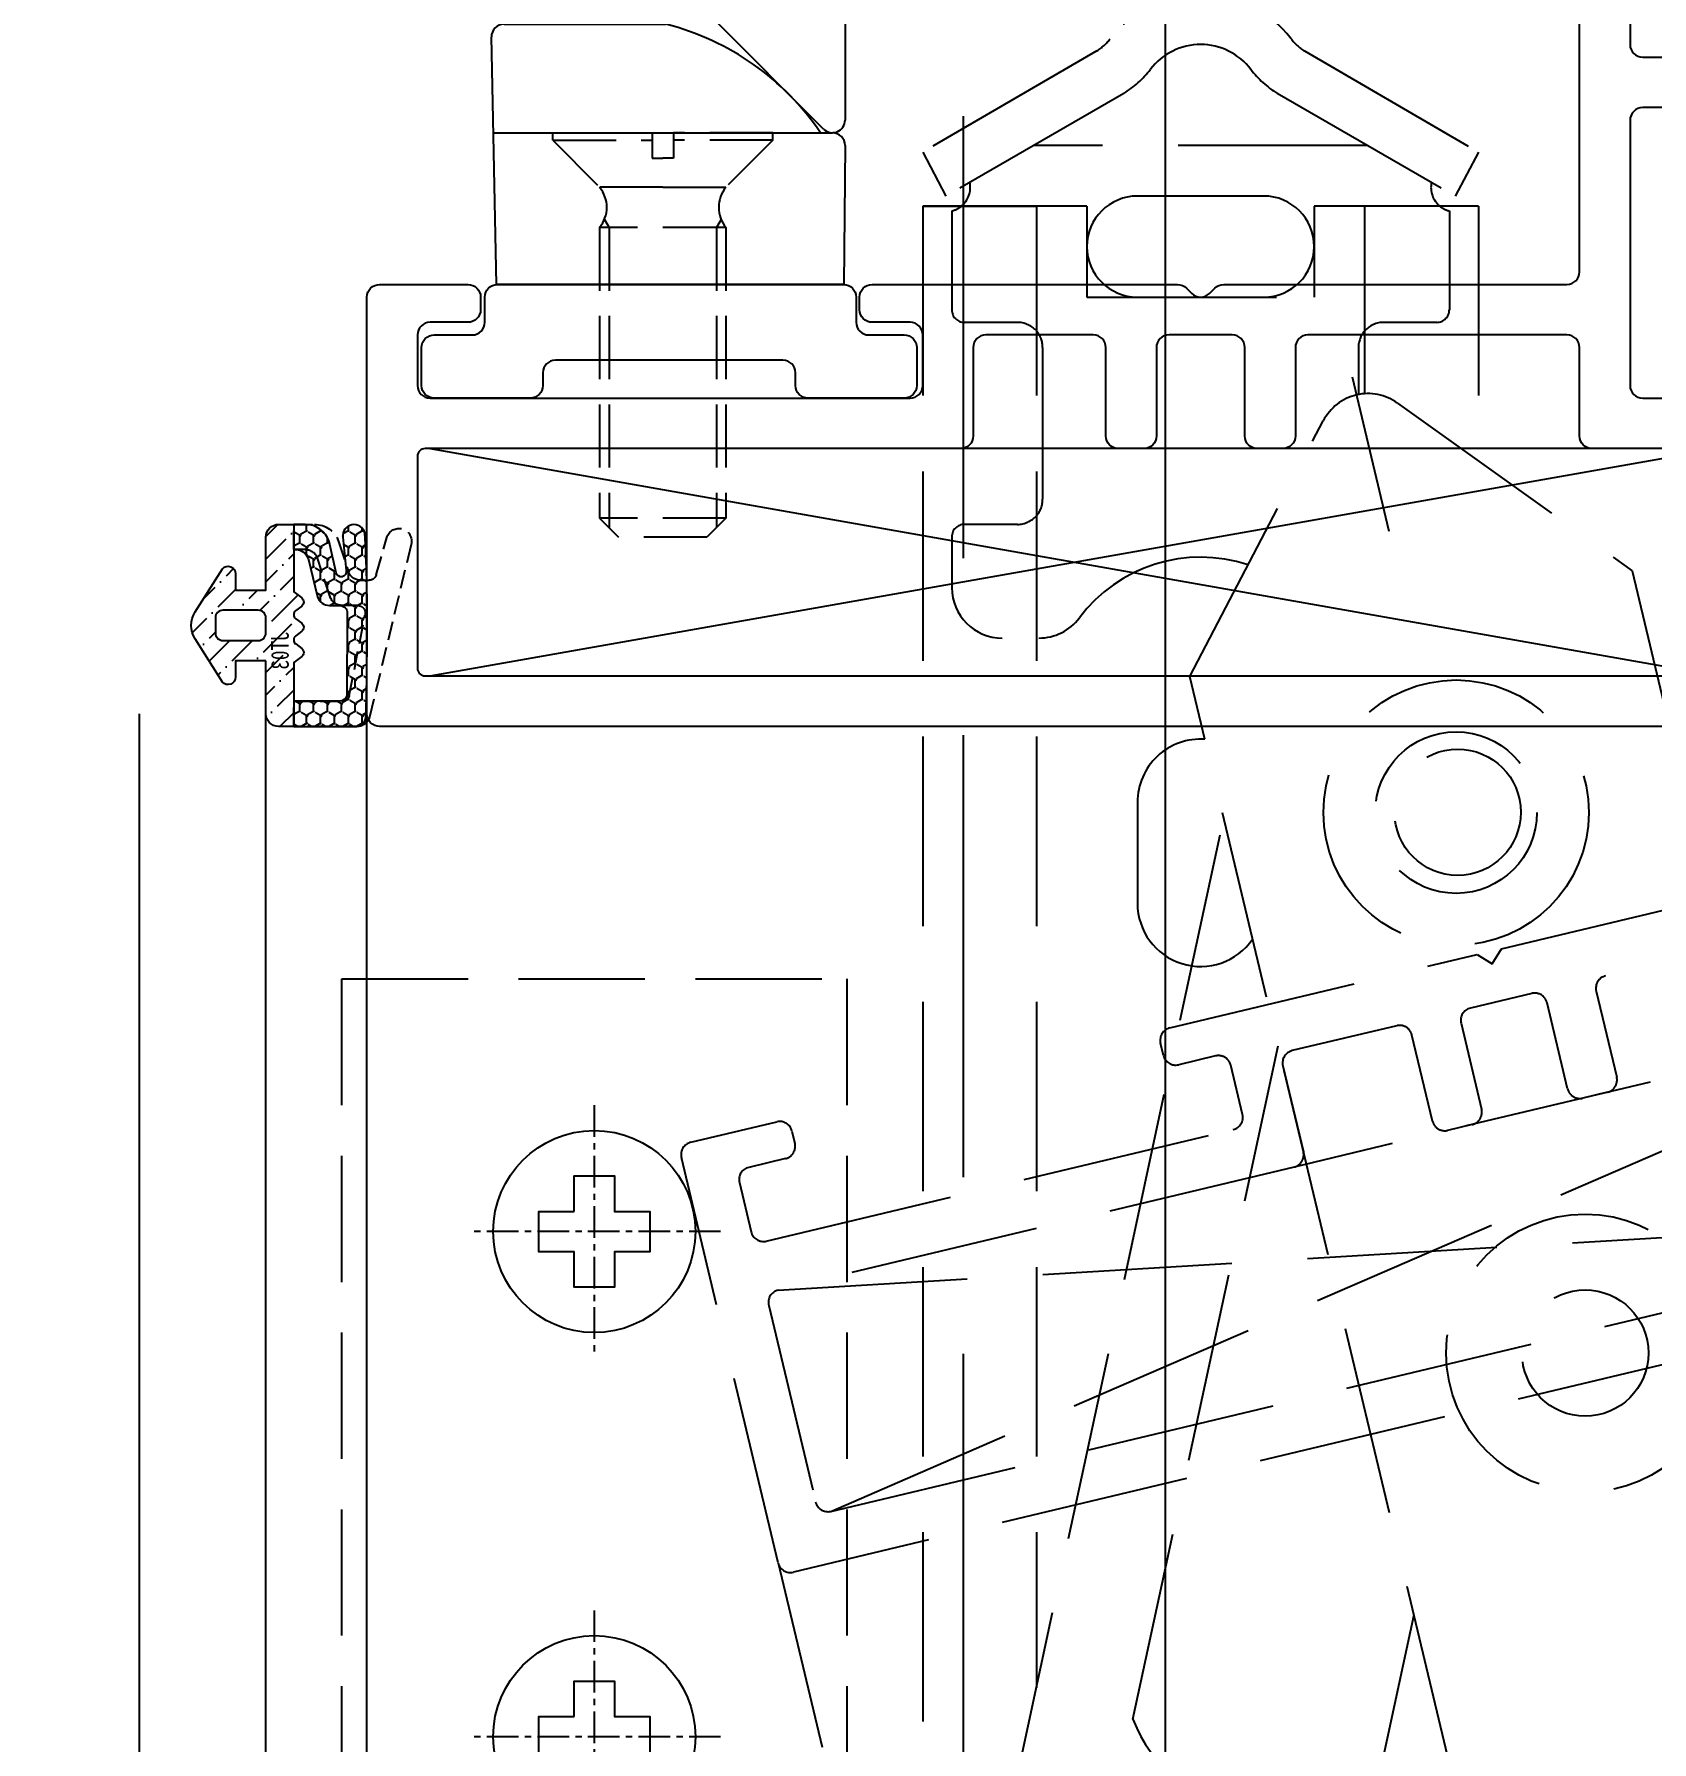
# Model space of a CAD drawing. Extents: x 220580 to 2027826, y -309201 to 71987.
# Drawn here: x 323604.5 to 323668.5, y -155860.6 to -155792.9 of the extents above; entities that cross this region are included whole.
import ezdxf
from ezdxf.enums import TextEntityAlignment as Align

# ---------------------------------------------------------------- set-up
doc = ezdxf.new("R2010")
doc.units = 0
doc.linetypes.add('CENTER', pattern=[2, 1.25, -0.25, 0.25, -0.25])
doc.linetypes.add('ZN-DASH', pattern=[0.35, 0.25, -0.1])
for name, color, linetype in [('!ZN1-填充-8', 8, 'Continuous'), ('!ZN1-文字-7', 7, 'Continuous'), ('!ZN3-不锈钢板幕墙-7', 7, 'Continuous'), ('!ZN4-辅助材料-1', 1, 'Continuous'), ('!ZN5-钢材投影-40', 40, 'Continuous'), ('!ZN5-铝材投影-112', 112, 'Continuous'), ('!ZN5-铝材断面-6', 6, 'Continuous'), ('!ZN6-虚线-8', 8, 'ZN-DASH'), ('20剖面图$0$A-SFCE', 30, 'Continuous'), ('C18', 4, 'CENTER'), ('DIM', 173, 'Continuous'), ('L18', 6, 'Continuous')]:
    doc.layers.add(name, color=color, linetype=linetype)
doc.styles.add('DHTEXT-1', font='ROMANS.shx', dxfattribs={"width": 0.7, "bigfont": 'CHINESE.shx'})
doc.styles.add('黑体', font='simhei.ttf', dxfattribs={"height": 12})
doc.dimstyles.new('ZN200', dxfattribs={"dimscale": 200, "dimtxt": 2.5, "dimasz": 1.5, "dimexe": 1, "dimexo": 2, "dimgap": 0.9, "dimtad": 1, "dimdec": 0, "dimdsep": 46, "dimtxsty": 'DHTEXT-1', "dimblk": 'ARCHTICK', "dimcen": 2.5, "dimclrd": 173, "dimclre": 173, "dimclrt": 7, "dimazin": 2, "dimtfac": 1, "dimtdec": 0, "dimtix": 1, "dimtmove": 2, "dimatfit": 3, "dimfxl": 0, "dimtolj": 1, "dimtzin": 0, "dimarcsym": 0})

# ---------------------------------------------------------------- blocks, each defined once
blk = doc.blocks.new('JT03')
at = {"layer": '!ZN1-填充-8', "ltscale": 15}
h = blk.add_hatch(dxfattribs=at)
h.set_pattern_fill('ANSI36', color=256, scale=0.4, style=0)
h.set_pattern_definition([(45, (34118.90511561088, 42239.53565028665), (0.3367596045400935, 1.234785216647009), [1.5875, -0.3175, 0, -0.3175])])
edge = h.paths.add_edge_path(flags=16)
edge.add_line((0.2999951756937662, -2.999954370156047), (-0.300004824239295, -2.999954370156047))
edge.add_arc((-0.3000048242422053, -2.699954370156047), 0.2999999999999998, 179.9999999994442, 270.0000000005558, ccw=False)
edge.add_line((-0.6000048242422054, -2.699954370153137), (-0.6000048242422054, -1.299954370129853))
edge.add_arc((-0.300004824239295, -1.299954370129853), 0.3000000000029104, 90, 180, ccw=False)
edge.add_line((-0.300004824239295, -0.9999543701269431), (0.2999951756937662, -0.9999543701269431))
edge.add_arc((0.2999951756937662, -1.299954370129853), 0.3000000000029104, 0, 90, ccw=False)
edge.add_line((0.5999951756966766, -1.299954370129853), (0.5999951756966766, -2.699954370153137))
edge.add_arc((0.2999951756937662, -2.699954370153137), 0.3000000000029104, -90, 0, ccw=False)
edge = h.paths.add_edge_path()
edge.add_line((1.399995175699587, -2.999264446921643), (1.399995175699587, -1.799954370151681))
edge.add_line((1.399995175699587, -1.799954370151681), (2.04434166498686, -1.799954370129853))
edge.add_arc((2.044341664987047, -1.499954370126448), 0.3000000000034055, 269.9999999999642, 408.5979371994025)
edge.add_line((2.242743326256459, -1.274928192076914), (0.5323052098465269, -0.1996644949467736))
edge.add_arc((8.712875198464916e-05, -1.046271791250547), 0.9999999999993707, 57.84455550804667, 122.1554454890828)
edge.add_line((-0.5321309670762275, -0.1996645042090677), (-2.242569000045478, -1.274928192076914))
edge.add_arc((-2.044167338776066, -1.499954370126448), 0.3000000000034055, 131.4020628005975, 270.0000000000358)
edge.add_line((-2.044167338775878, -1.799954370129853), (-1.400004824245116, -1.799954370151681))
edge.add_line((-1.400004824245116, -1.799954370151681), (-1.400004824245116, -2.999451563887305))
edge.add_line((-1.400004824245116, -2.999451563887305), (-3.500004824260941, -2.999451563861385))
edge.add_arc((-3.500004824271855, -3.499451563863204), 0.500000000001819, 89.99999999874936, 180)
edge.add_line((-4.000004824273674, -3.499451563863204), (-4.000004824275493, -4.099444401094388))
edge.add_line((-4.000004824275493, -4.099444401094388), (-1.325334727973313, -4.099436824434179))
edge.add_line((-1.325334727973313, -4.099436824434179), (-1.085334727982627, -4.419436824441163))
edge.add_arc((-0.9253347279818627, -4.29943682442422), 0.2000000000107775, 216.8698976495959, 323.1301023530095)
edge.add_line((-0.7653347279756417, -4.419436824433888), (-0.5853347279826266, -4.179436824428649))
edge.add_arc((-0.4253347279791342, -4.29943682443718), 0.2000000000079126, 36.86989764719891, 143.1301023528011, ccw=False)
edge.add_line((-0.2653347279756417, -4.179436824428649), (-0.08533472798262665, -4.419436824441163))
edge.add_arc((0.07466527201813733, -4.29943682442422), 0.2000000000107775, 216.8698976495959, 323.1301023530095)
edge.add_line((0.2346652720243583, -4.419436824433888), (0.4146652720319253, -4.179436824435925))
edge.add_arc((0.5746652720299608, -4.299436824428994), 0.1999999999942702, 36.86989764719891, 143.1301023554066, ccw=False)
edge.add_line((0.7346652720225393, -4.179436824428649), (0.9146652720319253, -4.419436824426612))
edge.add_arc((1.07466527203087, -4.299436824431496), 0.1999999999962256, 216.869897644906, 323.1301023524884)
edge.add_line((1.234665272024358, -4.419436824433888), (1.474665272029597, -4.099436824434179))
edge.add_line((1.474665272029597, -4.099436824434179), (4.000017958420358, -4.099436366741884))
edge.add_line((4.000017958420358, -4.099436366741884), (4.000038966527427, -3.500201293729333))
edge.add_arc((3.500038966833257, -3.50018376462674), 0.5000000000014394, 359.9979913128051, 449.9635298762817)
edge.add_line((3.500357228680514, -3.000183865915915), (1.399995175699587, -2.999264446921643))
at = {"layer": '!ZN1-填充-8', "ltscale": 20}
h = blk.add_hatch(dxfattribs=at)
h.set_pattern_fill('HONEY', color=256, scale=0.2, style=0)
h.set_pattern_definition([(0, (0, 0), (0.4762500000000001, 0.274963), [0.3175, -0.635]), (120, (0, 0), (-0.4762499431007806, 0.2749630985523391), [0.3174999999999999, -0.6349999999999999]), (59.99999999999999, (0, 0), (5.689921946938626e-08, 0.5499260985523389), [-0.635, 0.3175])])
edge = h.paths.add_edge_path()
edge.add_arc((-0.5963505353627268, 44.97626796424624), 51.98203045442362, 266.615067057962, 270.6573202624171, ccw=False)
edge.add_arc((-3.54432294529569, -6.485604109923442), 0.4462571278293612, 83.50559456254439, 254.2346151704494, ccw=False)
edge.add_line((-3.493848498522766, -6.042210656699922), (-2.174927118764799, -6.178575695668769))
edge.add_arc((-2.130285758898594, -5.977485442805289), 0.2059857781678201, 257.4835097219211, 437.4835097219211)
edge.add_line((-2.08564439903239, -5.776395189941809), (-3.31734290534132, -5.502962263761219))
edge.add_arc((-3.000004824272181, -4.554649792946507), 0.9999999999996739, 180.0000000000398, 251.4979805381106, ccw=False)
edge.add_line((-4.000004824271855, -4.554649792947203), (-4.000004824273674, -4.099444401093933))
edge.add_line((-4.000004824273674, -4.099444401093933), (-3.000004824275493, -4.0994405116694))
edge.add_line((-3.000004824275493, -4.0994405116694), (-3.000004824274129, -4.192701531246712))
edge.add_arc((-2.500004824274428, -4.192701531244685), 0.4999999999997002, 180.0000000002323, 251.7991104477941)
edge.add_line((-2.656179657961729, -4.667685132353654), (-1.132274853538092, -5.042175939679964))
edge.add_arc((-1.288449687225301, -5.517159540788867), 0.4999999999996079, -3.5925040720030665e-11, 71.79911044780181, ccw=False)
edge.add_line((-0.7884496872256932, -5.51715954078918), (-0.7884496872256932, -5.920797158658843))
edge.add_arc((-0.4879443157585776, -5.920885388721941), 0.3005053844195361, 179.9831776381508, 270.3594660694304)
edge.add_line((-0.4860589974741742, -6.221384859004502), (2.781375974409002, -6.201937363889556))
edge.add_arc((2.699924770739973, -5.913206171565373), 0.3000000000001297, 285.7537839569326, 359.9972102712353)
edge.add_line((2.999924770384496, -5.913220778551022), (3.000017959605884, -4.099387676790684))
edge.add_line((3.000017959605884, -4.099387676790684), (4.000017958420358, -4.099436366741884))
edge.add_line((4.000017958420358, -4.099436366741884), (3.999895286850915, -6.51878143435988))
edge.add_arc((3.605436260523599, -6.563283013601247), 0.3969613507711676, -85.63524248337609, 6.436706839375574, ccw=False)
edge.add_arc((0.5239799397639211, 101.7419749174712), 108.745596035836, 269.7234774292143, 271.639696238487, ccw=False)
at = {"layer": '!ZN4-辅助材料-1'}
blk.add_lwpolyline([(1.399995175699587, -2.999264446921643), (1.399995175699587, -1.799954370151681), (2.04434166498686, -1.799954370129853, 0.6911292322205898), (2.242743326256459, -1.274928192076914), (0.5323052098465269, -0.1996644949467736, 0.2882140078519263), (-0.5321309670762275, -0.1996645042090677), (-2.242569000045478, -1.274928192076914, 0.6911292322205898), (-2.044167338775878, -1.799954370129853), (-1.400004824245116, -1.799954370151681), (-1.400004824245116, -2.999451563887305), (-3.500004824260941, -2.999451563861385, 0.4142135623794883), (-4.000004824273674, -3.499451563863204), (-4.000004824275493, -4.099444401094388), (-1.325334727973313, -4.099436824434179), (-1.085334727982627, -4.419436824441163, 0.4999999999732836), (-0.7653347279756417, -4.419436824433888), (-0.5853347279826266, -4.179436824428649, -0.4999999999852208), (-0.2653347279756417, -4.179436824428649), (-0.08533472798262665, -4.419436824441163, 0.4999999999732836), (0.2346652720243583, -4.419436824433888), (0.4146652720319253, -4.179436824435925, -0.4999999999994316), (0.7346652720225393, -4.179436824428649), (0.9146652720319253, -4.419436824426612, 0.499999999996021), (1.234665272024358, -4.419436824433888), (1.474665272029597, -4.099436824434179), (4.000017958420358, -4.099436366741884), (4.000038966527427, -3.500201293729333, 0.4140374081675587), (3.500357228680514, -3.000183865915915)], format="xyb", close=True, dxfattribs=at)
at = {"layer": '!ZN4-辅助材料-1', "color": 1}
blk.add_lwpolyline([(0.2999951756937662, -2.999954370156047), (-0.300004824239295, -2.999954370156047, -0.4142135623787779), (-0.6000048242422054, -2.699954370153137), (-0.6000048242422054, -1.299954370129853, -0.414213562373095), (-0.300004824239295, -0.9999543701269431), (0.2999951756937662, -0.9999543701269431, -0.414213562373095), (0.5999951756966766, -1.299954370129853), (0.5999951756966766, -2.699954370153137, -0.414213562373095)], format="xyb", close=True, dxfattribs=at)
at = {"layer": '!ZN4-辅助材料-1'}
blk.add_lwpolyline([(-4.824270035896916e-06, -7.002341693549397, -0.01763948608011617), (-3.665570504726929, -6.915074077989289, -0.9222001808408384), (-3.493848498522766, -6.042210656699922), (-2.174927118764799, -6.178575695668769, 0.9999999999999999), (-2.08564439903239, -5.776395189941809), (-3.31734290534132, -5.502962263761219, -0.3224996872189054), (-4.000004824271855, -4.554649792947203), (-4.000004824273674, -4.099444401093933), (-3.000004824275493, -4.0994405116694), (-3.000004824274129, -4.192701531246712, 0.3239508864512514), (-2.656179657961729, -4.667685132353654), (-1.132274853538092, -5.042175939679964, -0.3239508864525815), (-0.7884496872256932, -5.51715954078918), (-0.7884496872256932, -5.920797158658843, 0.4161384412140452), (-0.4860589974741742, -6.221384859004502), (2.781375974409002, -6.201937363889556, 0.3357767992092071), (2.999924770384496, -5.913220778551022), (3.000017959605884, -4.099387676790684), (4.000017958420358, -4.099436366741884), (3.999895286850915, -6.51878143435988, -0.4248453687652656), (3.635647293558577, -6.959093078517526, -0.00836127669270023), (-0.0008492064064284932, -7.002354643000899)], format="xyb", dxfattribs=at)
at = {"layer": '!ZN6-虚线-8', "color": 8, "linetype": 'ZN-DASH', "ltscale": 3}
blk.add_lwpolyline([(-4.000004824273674, -4.099444401093933), (-4.000004824271855, -4.928079976642039, 0.3224996872189054), (-3.31734290534132, -5.87639244745651), (-2.132274853538092, -6.266043385860485, -0.3239508864522677), (-1.788449687225693, -6.7410269869697), (-1.788449687225693, -7.082006550920141, -0.3357903441525757), (-2.006998483556799, -7.370737743244263), (-3.477576157872591, -7.785588389264831, 0.9999999999999999), (-3.206072145642338, -8.748025697011599), (3.635647293558577, -7.100073925711513, 0.3357767992093377), (3.999895286850915, -6.618879616813956), (4.000017958420358, -4.099436366741884), (3.000017959605884, -4.099387676790684), (2.999924770384496, -6.013318961005098, -0.335776799209296), (2.781375974409002, -6.302035546343177), (-0.4069984835564355, -6.919376998942425, -0.497240947095468), (-0.7884496872256932, -6.630645806618304), (-0.7884496872256932, -6.01715954078918, 0.3239508864523259), (-1.132274853538092, -5.542175939679964), (-2.656179657961729, -5.041115316048945, -0.3239508864514145), (-3.000004824274129, -4.566131714941548), (-3.000004824275493, -4.0994405116694)], format="xyb", close=True, dxfattribs=at)
at = {"layer": 'Defpoints', "ltscale": 15, "style": '黑体', "width": 0.8}
blk.add_text('JT03', height=0.7000000000000001, dxfattribs=at).set_placement((0.9937921799121787, -3.903452419290261), align=Align.CENTER)
blk = doc.blocks.new('g1')
at = {"layer": '!ZN4-辅助材料-1', "linetype": 'ZN-DASH', "ltscale": 30}
for points in [[(9.000000000006366, -39.77683105414326), (9.00000000000091, -52.35889894354477, -0.6267890062732794), (-8.999999999996362, -52.35889894354113), (-8.99999999999909, -2.190592333419772)], [(5.000000000008185, -31.42433356066977), (5.000000000006366, -37.81662479036095, -0.5366750419288487), (-4.999999999991815, -37.81662479036095), (-4.999999999996362, -10.54308982693328)]]:
    blk.add_lwpolyline(points, format="xyb", dxfattribs=at)
for centre in [(0, 0), (-9.094947017729282e-13, -48.00000000000364)]:
    blk.add_circle(centre, 2.5, dxfattribs=at)
blk = doc.blocks.new('g4')
at = {"layer": '!ZN4-辅助材料-1', "linetype": 'ZN-DASH', "ltscale": 30}
blk.add_lwpolyline([(-54.66778628298562, 190.1994255855607), (-49.38326437486103, 200.3203973724412, -0.4557262555327023), (-46.44696974374529, 201.0215098077642), (-37.15995785961059, 194.3798494752737), (9.766250060383754, -2.149502211719664, -0.6267890062731079), (-7.741578362976725, -6.329926101450837)], format="xyb", close=True, dxfattribs=at)
for centre, radius in [((-44.12669661366817, 184.8048555800597), 5.249999999999999), ((-44.12669661366817, 184.8048555800597), 3.200000000000727), ((-39.01728963734786, 163.4063986181427), 5.499999999999999), ((-39.0172896373515, 163.4063986181463), 2.5)]:
    blk.add_circle(centre, radius, dxfattribs=at)
blk = doc.blocks.new('g 5')
at = {"layer": '!ZN4-辅助材料-1', "linetype": 'ZN-DASH', "ltscale": 30}
for p, q in [((-1.609945747379243, 7.743810965286684), (-8.497306697685417, 3.736348861784791)), ((6.612786627880268, 7.743341050001618), (13.49900454477392, 3.736759979070484)), ((-0.540435227449052, 6.06347929540425), (-7.581445287061797, 1.99699977246928)), ((5.526066536625876, 6.069961286488251), (12.58392263681526, 1.997030864575208)), ((-8.497306697685417, 3.736348861784791), (-7.581431999802589, 1.997007446418138)), ((9.112539080921124, 3.999998986295395), (-4.110039583491016, 3.999998986295395)), ((13.49900454477392, 3.736759979070484), (12.583678618048, 1.996602085353516)), ((-1.998769566427654, 1.596602085355698), (-8.498769566427654, 1.596602085355698)), ((-8.498769566427654, 1.596602085355698), (-8.498769566427654, -354.4033979146443)), ((-8.498769566427654, 1.596602085355698), (-3.998769566427654, 1.59660208535206)), ((-7.348769566426199, 1.409047823079163), (-7.348769566426199, -2.500145513764437)), ((-3.998769566427654, 1.596602085355698), (-3.998769566427654, -57.06025065932408)), ((-1.998769566427654, 1.59660208535206), (-3.998769566427654, 1.59660208535206)), ((-1.998769566427654, 1.59660208535206), (-1.998769566427654, -2)), ((5, 2), (0, 2)), ((13.50123043357235, 1.596602085355698), (7.001230433572346, 1.596602085355698)), ((8.974683968350291, 1.59660208535206), (7.001230433572346, 1.596602085355698)), ((7.001230433572346, 1.59660208535206), (7.001230433572346, -2)), ((13.50123043357235, 1.596602085355698), (9.001230433572346, 1.596602085355698)), ((9.001230433572346, -5.825394519335532), (9.001230433572346, 1.596602085355698)), ((12.35123043357089, 1.409047823079163), (12.34824136968018, -2.500145513764437)), ((13.50123043357235, 1.596602085355698), (13.50123043357235, -8.486956912180176)), ((-1.998769566427654, -2), (7.001230433572346, -2)), ((-4.751758630322001, -3.000145513764437), (-6.848769566426199, -3.000145513764437)), ((11.84824136968018, -3.000145513764437), (9.748241369677999, -3.000145513764437)), ((-3.751758630322001, -4.000145513764437), (-3.751758630322001, -10.00014551376444)), ((8.748241369677999, -4.000145513764437), (8.748241369677999, -5.858280915821524)), ((8.49601059051929, -5.157453888485179), (9.956033842190664, -11.27210571776595)), ((-4.751758630322001, -11.00014551376444), (-6.851758630320546, -11.00014551376444)), ((-7.348769566426199, -11.50014551376444), (-7.348769566426199, -13.50014730065595)), ((0.001230433572345646, -22.00339791464648), (0.001230433572345646, -26.00339791464648))]:
    blk.add_line(p, q, dxfattribs=at)
for centre, radius, start, end in [((2.501230433572346, 5.499998986295395), 4.5, 37.32162539998966, 142.6734514722733), ((-2.667521499959548, 9.441318999895884), 2, 301.9235930410838, 322.6734514722733), ((7.670321005101869, 9.440874861444172), 2, 217.3216253999897, 238.0778034854755), ((2.501230433572346, 5.499998986295395), 2.5, 37.32501454822278, 142.5379768224482), ((-2.594184212859545, 9.394677756008605), 3.913408754399042, 301.6546439531237, 322.6519497398873), ((7.66064875997472, 9.45352937484131), 4, 217.4620231772833, 238.0085328891623), ((-7.579261935938121, 2.343199674469361), 0.9621675601828258, 309.1084110537541, 11.92213136454687), ((12.58172280308281, 2.343199674469361), 0.9621675601828258, 168.1262212465809, 230.8915889462459), ((-7.579261935938121, 2.343199674469361), 0.9621675601828258, 283.8602972041109, 308.5845499750925), ((0, 0), 2, 90, 270), ((5, 0), 2, 270, 90), ((12.58172280308281, 2.343199674469361), 0.9621675601828258, 231.4305543056824, 256.1397027958891), ((-6.848769566426199, -2.500145513764437), 0.5, 180, 270), ((11.84824136968018, -2.500145513764437), 0.5, 270, 0), ((-4.751758630322001, -4.000145513764437), 1, 43.59139508105265, 90), ((-4.751758630322001, -4.000145513764437), 1, 0, 41.15003251430382), ((9.748241369677999, -4.000145513764437), 1, 138.5677291617979, 180), ((9.748241369677999, -4.000145513764437), 1, 90, 138.3321151038761), ((-4.751758630322001, -10.00014551376444), 1, 318.8499674856962, 0), ((-4.751758630322001, -10.00014551376444), 1, 270, 318.633044528768), ((-6.848769566426199, -11.50014551376444), 0.5, 90, 180), ((2.501230433572346, -18.30014730066614), 6, 71.7555800780871, 143.1301023540075), ((-5.348769566426199, -13.50014730065595), 2, 180, 270), ((-3.898769566421834, -13.50014730065595), 2, 270, 323.1301023540075), ((2.501230433572346, -22.00339791464648), 2.499999999999596, 86.1334599505933, 180), ((2.501230433572346, -26.00339791464648), 2.5, 180, 325.4114885679139)]:
    blk.add_arc(centre, radius, start, end, dxfattribs=at)
blk = doc.blocks.new('滑撑')
at = {"layer": '!ZN4-辅助材料-1', "linetype": 'ZN-DASH', "ltscale": 20}
for name, p in [('g 5', (-2.501230433572346, -9.999998986295395)), ('g4', (54.24117739382564, -217.2158247415982))]:
    blk.add_blockref(name, p, dxfattribs=at)
at = {"layer": '!ZN4-辅助材料-1', "linetype": 'ZN-DASH', "ltscale": 20, "rotation": 347.8396271349503}
blk.add_blockref('g1', (10.17610862883521, -32.39625399957185), dxfattribs=at)
blk = doc.blocks.new('LDMM4')
at = {"layer": 'C18'}
for p, q in [((0, 4.999999999999773), (0, -4.999999999999773)), ((4.999999999999829, 0), (-4.999999999999829, 0))]:
    blk.add_line(p, q, dxfattribs=at)
at = {"layer": 'L18'}
blk.add_lwpolyline([(-0.8000000000001251, 0.7999999999999545), (-0.8000000000001819, 2.199999999999591), (0.7999999999999545, 2.199999999999818), (0.7999999999998977, 0.7999999999999545), (2.199999999999875, 0.7999999999999545), (2.199999999999875, -0.7999999999997272), (0.799999999999784, -0.7999999999997272), (0.7999999999997272, -2.199999999999818), (-0.7999999999999545, -2.200000000000045), (-0.8000000000000114, -0.7999999999999545), (-2.199999999999875, -0.8000000000001819), (-2.199999999999875, 0.7999999999999545)], close=True, dxfattribs=at)
blk.add_circle((0, 0), 3.999999999999858, dxfattribs=at)
blk = doc.blocks.new('防脱落块')
at = {"layer": '!ZN4-辅助材料-1', "linetype": 'ZN-DASH', "ltscale": 20}
for points in [[(-10, 0), (10, 0), (10, -40), (-10, -40)], [(23.93902707237794, -79.85141978345246), (43.3921697774631, -75.20650431786646), (52.68200064905886, -114.1127897264059), (33.22885800355743, -118.7577051936287)]]:
    blk.add_lwpolyline(points, close=True, dxfattribs=at)
for points, knots in [([(-1.919809569645622, -40.00000000000023), (-1.932298146579342, -40.04235993148677), (-1.944786723513062, -40.08471986297332), (-1.957275300446781, -40.12707979445986), (-2.952227038649653, -43.50185081009033), (-4.433242667494596, -48.52529911015961), (-4.458062810899719, -56.67022843786799), (-3.823096424289361, -63.1136306008774), (-0.9115777236547729, -68.62234801524096), (2.349603052480234, -72.30527610658373), (6.419965189414143, -75.00680236802907), (11.05416919773779, -75.46142138720711), (15.06224269105405, -73.93623135127291), (17.96240673638022, -70.15590010041694), (18.18721973658103, -64.98560239311598), (22.64134466142423, -59.93397595602903), (28.60820734602567, -62.66631779852696), (30.14486063039112, -67.31372444479132), (30.92831621769619, -71.28636238523393), (31.60666630444757, -74.70061069640337), (32.03358054663204, -76.82832481980506), (32.2423459258498, -77.86879853078972)], [-0.1313797178370031, -0.1313797178370031, -0.1313797178370031, -0.1313797178370031, 0, 0, 0, 10.46688340226409, 15.58027119191188, 24.38605157752765, 29.51422133755248, 33.97967622702462, 39.07836740531597, 43.77685531893344, 47.35359002574753, 51.53636621592545, 57.14499986178024, 62.81922861126817, 68.15259388979956, 73.12892707495539, 77.04498084714263, 80.37262521837603, 83.55713385899699, 83.55713385899699, 83.55713385899699, 83.55713385899699]), ([(0.1652987521865725, -39.99999999999977), (0.0978771782183685, -40.22868680081513), (0.03045560425016447, -40.45737360163048), (-0.03696596971803956, -40.68606040244583), (-0.0376138852789154, -40.68825806304756), (-0.03826180083979125, -40.69045572364928), (-0.0389097013621722, -40.69265333366513), (-0.193493777986987, -41.21698616433389), (-0.3472217704656941, -41.7384393251989), (-0.7985036382142425, -43.29500324855655), (-1.086071984454065, -44.32234630426933), (-1.616916483282694, -46.43779854350805), (-1.85506930091924, -47.5244451403812), (-2.141105181705825, -49.24084853427109), (-2.227015193370789, -49.8756711310715), (-2.411593369682123, -51.77437802143709), (-2.440621184985503, -53.07639488890959), (-2.402878049904757, -55.17896980164676), (-2.374006699938036, -55.96094969447915), (-2.282985557504617, -57.49647466804572), (-2.218851996685771, -58.25472950889889), (-1.945598585568405, -60.48580415024196), (-1.655198493350326, -61.91321417005076), (-0.9424003639996954, -63.99916933550344), (-0.6297012852537591, -64.73023381294365), (0.1013306809572896, -66.15366037356387), (0.5186394446145641, -66.84350340427852), (1.467173119488507, -68.19856607247834), (2.000918868789086, -68.85636793475976), (2.956778994160231, -69.86893359594933), (3.353531002010641, -70.25006304707472), (4.182368119990315, -70.96929983752841), (4.610373555349724, -71.30319910614878), (5.775775595150662, -72.09729326924423), (6.529497252717192, -72.49421385563619), (8.072625648981557, -73.03205237631505), (8.89386355860097, -73.18297642805805), (10.3784891090063, -73.21694558741888), (11.04493307055418, -73.14200981701106), (12.29887718007012, -72.81089788591623), (12.88121171097828, -72.55594869704453), (13.57465726422924, -72.09404942257709), (13.75492527674578, -71.95507494226752), (14.10543491002409, -71.6456981579114), (14.27369677653678, -71.47673452059655), (14.74969511493691, -70.9354926884879), (15.02818437685437, -70.52843698130062), (15.42179783203483, -69.77865723104321), (15.55533823218775, -69.45155443887052), (15.79730335586737, -68.70559492525501), (15.90295566789882, -68.29335530358708), (16.11606141450011, -67.39331858461912), (16.22345758192205, -66.90583953365376), (16.47160950305715, -65.9439526782977), (16.60559747908519, -65.47775271350383), (16.93546797479303, -64.56335723650113), (17.12759994634871, -64.11445033958012), (17.57880371267129, -63.24456154681332), (17.83696948333454, -62.81990884928439), (18.56648700579535, -61.79876446860646), (19.07893404888728, -61.22325464892856), (20.27385642730133, -60.22116626766729), (20.95952663521166, -59.79252752242462), (22.0221114466467, -59.40599947037549), (22.31633973963562, -59.32279798682612), (23.08315132032203, -59.17357872123), (23.548851266969, -59.14370822288504), (24.45484313748329, -59.18050911510045), (24.89731053337073, -59.24654600161205), (26.27436964291337, -59.57777221142771), (27.15525139639885, -59.98342175315554), (28.39239878063836, -60.80347270712548), (28.80972948628914, -61.13793097637449), (29.49116156603304, -61.79793477114856), (29.76743552228254, -62.11075200147218), (30.256934808197, -62.75173715308438), (30.47295599088193, -63.08182451821494), (31.18690746253651, -64.32525073456986), (31.52975730151957, -65.25801999444764), (31.90653029984423, -66.51736971550793), (32.00325993797651, -66.87841536937697), (32.1826364962053, -67.58446051425562), (32.26635931681449, -67.93503599640667), (32.50428195696168, -68.97932434618565), (32.64528650011653, -69.66554351639877), (33.0512914224355, -71.69582220326367), (33.31332349898821, -73.02867871856859), (33.78328008270728, -75.38206392930385), (33.986047888955, -76.39275754196831), (34.18894757455837, -77.40399959107617)], [-0.7160738015890543, -0.7160738015890543, -0.7160738015890543, -0.7160738015890543, -0.006815907714274553, -0.006815907714274553, -0.006815907714274553, 0, 0, 0, 1.62622310585526, 1.62622310585526, 4.87866931756578, 4.87866931756578, 8.379966710160847, 8.379966710160847, 10.44898442673373, 10.44898442673373, 14.58701985987948, 14.58701985987948, 16.97211761060377, 16.97211761060377, 19.35721536132805, 19.35721536132805, 24.12741086277662, 24.12741086277662, 26.79728400708044, 26.79728400708044, 29.46715715138425, 29.46715715138425, 32.29431423067656, 32.29431423067656, 34.13258092888166, 34.13258092888166, 35.97084762708675, 35.97084762708675, 39.02203222466773, 39.02203222466773, 42.0732168222487, 42.0732168222487, 44.59237579504516, 44.59237579504516, 47.11153476784163, 47.11153476784163, 48.06068819804604, 48.06068819804604, 49.00984162825046, 49.00984162825046, 50.90814848865928, 50.90814848865928, 52.36891061515291, 52.36891061515291, 53.82967274164655, 53.82967274164655, 55.29043486814018, 55.29043486814018, 56.53912800437864, 56.53912800437864, 57.66155566839522, 57.66155566839522, 58.78398333241179, 58.78398333241179, 60.47595959179511, 60.47595959179511, 62.16793585117843, 62.16793585117843, 62.7798174867014, 62.7798174867014, 63.71072035057818, 63.71072035057818, 64.64162321445495, 64.64162321445495, 66.70366009372941, 66.70366009372941, 67.8657622902185, 67.8657622902185, 68.77697758277688, 68.77697758277688, 69.68819287533526, 69.68819287533526, 72.17155168230546, 72.17155168230546, 73.19875991307092, 73.19875991307092, 74.22596814383637, 74.22596814383637, 76.28038460536726, 76.28038460536726, 80.38921752842906, 80.38921752842906, 83.48433936249103, 83.48433936249103, 83.48433936249103, 83.48433936249103])]:
    blk.add_open_spline(points, degree=3, knots=knots, dxfattribs=at)
for p in [(0, -10), (0, -30)]:
    blk.add_blockref('LDMM4', p, dxfattribs=at)
at = {"layer": '!ZN4-辅助材料-1', "linetype": 'ZN-DASH', "ltscale": 20, "rotation": 13.42932730144373}
for p in [(35.98805618668484, -87.25553343381387), (40.63297165227505, -106.708676138902)]:
    blk.add_blockref('LDMM4', p, dxfattribs=at)
blk = doc.blocks.new('20201207132729修')
at = {"layer": '!ZN1-填充-8', "linetype": 'ZN-DASH', "ltscale": 30}
for p, q in [((-45.7084361405432, -38.93008683352309), (1.806854713737266, -18.33160603331271)), ((-3.056430187774822, -19.49283812661815), (-27.37285732499731, -25.29899922106051)), ((-47.79865390816121, -30.17617401216921), (3.897072481355281, -27.08551885467386)), ((-47.79170896297728, -40.96968835033113), (29.42426844891452, -364.3531870218067))]:
    blk.add_line(p, q, dxfattribs=at)
for points in [[(9.22485021877219, -27.86960072200236), (-47.18925726359885, -41.33989363108776, -0.414213562373095), (-47.79170896297728, -40.96968835031657), (-51.62377487028425, -24.92084817782961, -0.414213562373095), (-51.25356958953489, -24.31839647845118), (-47.8492701590003, -23.50553401326397, -0.414213562373095), (-47.24681845960731, -23.8757392940206), (-47.13069525029277, -24.36206778409905, -0.414213562373095), (-47.50090053107124, -24.96451948348476), (-48.95988600129203, -25.31288911142838, 0.414213562373095), (-49.33009128205595, -25.91534081081409), (-48.8655984447978, -27.86065477111333, 0.414213562373095), (-48.26314674540481, -28.23086005187724), (-29.78266412254015, -23.81817809800486, 0.4142135623730951), (-29.41245884179079, -23.21572639861188), (-29.87695167904894, -21.27041243831263, 0.414213562373095), (-30.47940337842738, -20.90020715754872), (-31.93838884866273, -21.24857678549233, -0.414213562373095), (-32.54084054804116, -20.87837150472842), (-32.6569637573557, -20.39204301464997, -0.414213562373095), (-32.28675847659179, -19.78959131525698), (-20.12655911360343, -16.88603660948502), (-19.52607648109552, -17.25671205461185), (-19.15389412899094, -16.65378827960012), (-5.538716003997251, -13.40282064866551)], [(-5.074196051748004, -15.34812813457756), (-15.04193753599247, -17.72817815091184, 0.414213562373095), (-15.41214281675639, -18.33062985029756), (-14.59928035156918, -21.73492928082487, -0.4142135623730951), (-14.96948563231854, -22.33738098021058), (-15.94214261247544, -22.56962739883966, -0.4142135623730951), (-16.54459431186842, -22.19942211807574), (-17.35745677705563, -18.79512268754843, 0.4142135623730951), (-17.95990847644862, -18.42491740678452), (-20.39151000291167, -19.00552368173157, 0.4142135623730951), (-20.76171528367558, -19.60797538111728), (-19.94885281848838, -23.01227481165188, -0.4142135623730951), (-20.31905809925229, -23.61472651104486), (-21.29171507939463, -23.84697292966666, -0.4142135623730951), (-21.89416677878762, -23.47676764890275), (-22.70702924397483, -20.07246821836816, 0.4142135623730951), (-23.30948094336782, -19.70226293760425), (-27.44530922867125, -20.6897963917545, 0.414213562373095), (-27.81551450943516, -21.29224809114021), (-27.00265204424795, -24.6965475216748, -0.4142135623730951), (-27.37285732499731, -25.29899922106051), (-47.79865390816121, -30.17617401217649, 0.414213562373095), (-48.16885918892513, -30.7786257115622), (-46.31088783992163, -38.55988155277373, 0.414213562373095), (-45.7084361405432, -38.93008683353764), (3.897072481355281, -27.08551885468114, 0.4142135623726375)]]:
    blk.add_lwpolyline(points, format="xyb", dxfattribs=at)
blk = doc.blocks.new('20210716093713')
at = {"layer": '!ZN1-填充-8', "linetype": 'ZN-DASH', "ltscale": 10}
for p, q in [((-2.753878308321873, 24.49999999999636), (-2.003878308321873, 25.24999999999636)), ((1.496121691685403, 25.24999999999272), (-2.003878308321873, 25.25)), ((2.246121691685403, 24.49999999999636), (1.496121691685403, 25.24999999999272)), ((-2.754600427775586, 7.997766567008512), (-2.753878308321873, 24.5)), ((2.246121691685403, 24.49999999999272), (-2.753878308321873, 24.5)), ((-2.379600427775586, 7.997766567008512), (-2.378878308314597, 24.87499999999272)), ((1.870399572224414, 7.997766567008512), (1.871121691685403, 24.87499999999272)), ((2.245399572224414, 7.997766567008512), (2.246121691685403, 24.5)), ((2.245399572224414, 7.997766567008512), (-2.754600427775586, 7.997766567008512)), ((-2.564539020961092, 7.67744352732916), (-2.379600427775586, 7.997766567008512)), ((2.055338165409921, 7.67744352732916), (1.870399572224414, 7.997766567008512)), ((-4.603655392071232, 4.544303797185421), (-2.751985852359212, 6.400127044515102)), ((-0.2521129013111931, 6.400127044515102), (-2.752112901311193, 6.400127044515102)), ((-0.2521129013111931, 6.400127044515102), (2.247887098688807, 6.400127044515102)), ((4.103583297059231, 4.544303797185421), (2.24776004972955, 6.400127044515102)), ((-0.6705262523537385, 4.25), (-0.6705262523537385, 5.25)), ((-0.6705262523537385, 5.25), (-0.2541897551200236, 5.25)), ((0.1663004497240763, 5.25), (-0.2500360475023626, 5.25)), ((0.1663004497240763, 4.25), (0.1663004497240763, 5.25)), ((-4.603655392071232, 4.544303797185421), (-0.6705262523537385, 4.544303797185421)), ((-4.603655392071232, 4.544303797185421), (-4.603655392071232, 4.25)), ((-4.603655392071232, 4.25), (-0.6705262523537385, 4.25)), ((4.103583297059231, 4.544303797185421), (0.1663004497240763, 4.544303797185421)), ((4.103583297059231, 4.25), (0.1663004497240763, 4.25)), ((4.103583297059231, 4.544303797185421), (4.103583297059231, 4.25)), ((-4.603655392073051, -0.249999999996362), (-0.6705262523555575, -0.249999999996362)), ((-4.603655392073051, -0.544303797181783), (-4.603655392073051, -0.249999999996362)), ((-4.603655392073051, -0.544303797181783), (-0.6705262523555575, -0.544303797181783)), ((-4.603655392073051, -0.544303797181783), (-2.751985852361031, -2.400127044511464)), ((-0.6705262523555575, -0.249999999996362), (-0.6705262523555575, -1.249999999996362)), ((0.1663004497222573, -0.249999999996362), (0.1663004497222573, -1.249999999996362)), ((4.103583297057412, -0.249999999996362), (0.1663004497222573, -0.249999999996362)), ((4.103583297057412, -0.544303797181783), (0.1663004497222573, -0.544303797181783)), ((4.103583297057412, -0.544303797181783), (2.247760049727731, -2.400127044511464)), ((4.103583297057412, -0.544303797181783), (4.103583297057412, -0.249999999996362)), ((-0.6705262523555575, -1.249999999996362), (-0.2541897551218426, -1.249999999996362)), ((0.1663004497222573, -1.249999999996362), (-0.2500360475041816, -1.249999999996362)), ((-0.2521129013130121, -2.400127044511464), (-2.752112901313012, -2.400127044511464)), ((-0.2521129013130121, -2.400127044511464), (2.247887098686988, -2.400127044511464)), ((-2.754600427777405, -3.997766567004874), (-2.753878308323692, -15.5)), ((2.245399572222595, -3.997766567004874), (-2.754600427777405, -3.997766567004874)), ((-2.564539020962911, -3.677443527325522), (-2.379600427777405, -3.997766567004874)), ((-2.379600427777405, -3.997766567004874), (-2.378878308316416, -15.87499999999272)), ((2.055338165408102, -3.677443527325522), (1.870399572222595, -3.997766567004874)), ((1.870399572222595, -3.997766567004874), (1.871121691683584, -15.87499999999272)), ((2.245399572222595, -3.997766567004874), (2.246121691683584, -15.5)), ((2.246121691683584, -15.49999999999272), (-2.753878308323692, -15.5)), ((-2.753878308323692, -15.49999999999636), (-2.003878308323692, -16.24999999999636)), ((2.246121691683584, -15.49999999999636), (1.496121691683584, -16.24999999999272)), ((1.496121691683584, -16.24999999999272), (-2.003878308323692, -16.25))]:
    blk.add_line(p, q, dxfattribs=at)
for centre, start, end in [((-3.737931766954716, 7.197766567009239), 320.8695435615312, 39.13045643846879), ((3.228730911403545, 7.197766567009239), 140.8695435615312, 219.1304564384688), ((-3.737931766956535, -3.197766567005601), 320.8695435615312, 39.13045643846879), ((3.228730911401726, -3.197766567005601), 140.8695435615312, 219.1304564384688)]:
    blk.add_arc(centre, 1.267651577765223, start, end, dxfattribs=at)
at = {"layer": '!ZN1-文字-7', "ltscale": 30}
for p, q in [((-7.021589643871266, 4.766657415115333), (-6.838811557707231, 10.25)), ((-6.838811557707231, 10.25), (6.961188442292041, 10.25)), ((6.961188442292041, 10.25), (6.961188442292041, 0.2571067811841203)), ((6.961188442292041, 4.25), (-6.521867190382181, 4.25)), ((6.107635051699617, -0.09644660940830363), (1.761188442289495, 4.25)), ((-6.838811557707231, -6.25), (-7.038811557707959, 3.549999999999272)), ((-6.538811557707959, 4.049999999999272), (-0.1139508416381432, 4.049999999999272)), ((-6.961260537300404, -0.25), (6.461188442292041, -0.25)), ((6.961188442292041, -0.75), (6.91118844229095, -6.25)), ((6.91118844229095, -6.25), (-6.838811557707231, -6.25))]:
    blk.add_line(p, q, dxfattribs=at)
for centre, radius, start, end in [((-6.521867190382181, 4.75), 0.5, 178.0908475671165, 270), ((-6.538811557707959, 3.549999999999272), 0.5, 90, 180), ((-2.721877030207907, -6.144779301892413), 10.52306058232619, 34.06805771996413, 75.65088216940207), ((6.461188442292041, 0.2571067811877583), 0.5, 225.0000000004422, 359.9999999995831), ((6.461188442292041, -0.75), 0.5, 0, 90)]:
    blk.add_arc(centre, radius, start, end, dxfattribs=at)
at = {"layer": '!ZN3-不锈钢板幕墙-7'}
blk.add_lwpolyline([(7.900000000006912, -8.250000000007276), (9.300000000001091, -8.250000000007276, -0.4142135623730784), (9.800000000001091, -8.750000000007276), (9.800000000001091, -10.25000000000728, -0.414213562373095), (9.300000000001091, -10.75000000000728), (5.500000000005457, -10.75000000000728, -0.414213562373095), (5.000000000005457, -10.25000000000728), (5.000000000005457, -9.750000000007276, 0.4142135623731091), (4.500000000005457, -9.250000000007276), (-4.499999999994543, -9.250000000007276, 0.414213562373095), (-4.999999999994543, -9.750000000007276), (-4.999999999994543, -10.25000000000728, -0.414213562373095), (-5.499999999994543, -10.75000000000728), (-9.299999999997453, -10.75000000000728, -0.414213562373095), (-9.799999999997453, -10.25000000000728), (-9.799999999997453, -8.750000000007276, -0.4142135623731616), (-9.299999999997453, -8.250000000007276), (-7.799999999997453, -8.250000000007276, 0.414213562373095), (-7.299999999997453, -7.750000000007276), (-7.299999999997453, -6.750000000007276, -0.414213562373095), (-6.799999999997453, -6.250000000007276), (6.900000000006912, -6.250000000007276, -0.414213562373095), (7.400000000006912, -6.750000000007276), (7.400000000006912, -7.750000000007276, 0.414213562373095)], format="xyb", close=True, dxfattribs=at)
blk = doc.blocks.new('中间锁块')
at = {"layer": '!ZN1-文字-7', "ltscale": 30}
blk.add_blockref('20210716093713', (-1.818989403545856e-12, 0), dxfattribs=at)
blk = doc.blocks.new('20250828095149', base_point=(-112732.7450166754, -32047.51196832285))
at = {"layer": '!ZN1-填充-8', "ltscale": 15}
for p, q in [((-112761.8450433724, -31998.51196684768), (-112710.8450406641, -32007.51196684768)), ((-112761.8450433724, -32007.51196684768), (-112710.8450406641, -31998.51196684768)), ((-112715.8450406649, -32007.51196684768), (-112740.8450433724, -32007.51196684768))]:
    blk.add_line(p, q, dxfattribs=at)
at = {"layer": '!ZN5-铝材断面-6'}
for points in [[(-112730.4308352485, -32014.01196684769), (-112716.8450685421, -32014.01196684769, -0.4142135623769576), (-112716.3450685421, -32014.5119668477), (-112716.3450685424, -32038.01199272434, 0.4142135623814862), (-112715.8450685424, -32038.51199272434), (-112714.8450406647, -32038.51199272434, 0.4142135623519174), (-112714.3450406647, -32038.01199272436), (-112714.3450406646, -32023.51194120114, -0.4142135623814862), (-112713.8450406646, -32023.01194120114), (-112710.8450406647, -32023.01194120114, -0.4142135623814862), (-112710.3450406647, -32023.51194120114), (-112710.3450406647, -32061.01196705156, 0.4142135623814862), (-112709.8450406647, -32061.51196705156), (-112708.8450406647, -32061.51196705156, 0.4142135623814862), (-112708.3450406647, -32061.01196705156), (-112708.3450406647, -31998.51196684768, -0.414213562370964), (-112707.3450406647, -31997.51196684768), (-112705.845041355, -31997.51196684768, 0.4142135623814862), (-112705.345041355, -31997.01196684768, 0.4142135623814862), (-112705.845041355, -31996.51196684768), (-112763.8450433724, -31996.51196684768, 0.4142135623814862), (-112764.3450433724, -31997.01196684768), (-112764.3450433724, -32013.51196684768, 0.4142135623814862), (-112763.8450433724, -32014.01196684768), (-112760.3450433724, -32014.01196684768, 0.4142135623814862), (-112759.8450433724, -32013.51196684768), (-112759.8450433724, -32013.01196684768, 0.4142135623814862), (-112760.3450433724, -32012.51196684768), (-112761.8450433724, -32012.51196684768, -0.4142135623814862), (-112762.3450433724, -32012.01196684768), (-112762.3450433724, -32010.01196684768, -0.4142135623814862), (-112761.8450433724, -32009.51196684768), (-112742.8450433724, -32009.51196684768, -0.4142135623814862), (-112742.3450433724, -32010.01196684768), (-112742.3450433724, -32012.01196684768, -0.4142135623814862), (-112742.8450433724, -32012.51196684768), (-112744.3450433724, -32012.51196684768, 0.4142135623814862), (-112744.8450433724, -32013.01196684768), (-112744.8450433724, -32013.51196684768, 0.4142135623814862), (-112744.3450433724, -32014.01196684768), (-112732.2592623714, -32014.01196684769, 0.1989123673731792), (-112731.9057089808, -32013.86552023829), (-112731.6986022005, -32013.65841345803, -0.4142135623791227), (-112730.9914954193, -32013.65841345803), (-112730.7843886391, -32013.86552023829, 0.1989123673731791)], [(-112735.5950406649, -32012.01196684768), (-112739.8450433724, -32012.01196684768, -0.4142135623733614), (-112740.3450433724, -32011.51196684768), (-112740.3450433724, -32008.01196684768, 0.4142135623733614), (-112740.8450433724, -32007.51196684768), (-112762.0450433724, -32007.51196684768, -0.4142135623735391), (-112762.3450433724, -32007.21196684768), (-112762.3450433724, -31998.81196684769, -0.4142135623735391), (-112762.0450433724, -31998.51196684768), (-112710.6450406641, -31998.51196684768, -0.4142135623735391), (-112710.3450406641, -31998.81196684768), (-112710.3450406641, -32007.21196684767, -0.414213562373539), (-112710.6450406641, -32007.51196684768), (-112715.8450406649, -32007.51196684768, 0.4142135623733614), (-112716.3450406649, -32008.01196684768), (-112716.3450406649, -32011.51196684769, -0.4142135623733614), (-112716.8450406649, -32012.01196684769), (-112727.0950406649, -32012.01196684769, -0.4142135623733614), (-112727.5950406649, -32011.51196684769), (-112727.5950406649, -32008.01196684768, 0.4142135623733614), (-112728.0950406649, -32007.51196684768), (-112729.0950406649, -32007.51196684768, 0.4142135623733614), (-112729.5950406649, -32008.01196684768), (-112729.5950406649, -32011.51196684769, -0.4142135623733614), (-112730.0950406649, -32012.01196684769), (-112732.5950406649, -32012.01196684768, -0.4142135623733614), (-112733.0950406649, -32011.51196684768), (-112733.0950406649, -32008.01196684768, 0.4142135623733614), (-112733.5950406649, -32007.51196684768), (-112734.5950406649, -32007.51196684768, 0.4142135623733614), (-112735.0950406649, -32008.01196684768), (-112735.0950406649, -32011.51196684768, -0.4142135623733614)], [(-112710.3450406641, -32010.01196684769), (-112710.3450406641, -32020.51194120098, -0.4142135623729509), (-112710.8450406641, -32021.01194120098), (-112713.8450406649, -32021.01194120098, -0.414213562373671), (-112714.3450406649, -32020.51194120098), (-112714.3450406649, -32010.01196684769, -0.414213562373095), (-112713.8450406649, -32009.51196684769), (-112710.8450406641, -32009.51196684769, -0.4142135623726824)]]:
    blk.add_lwpolyline(points, format="xyb", close=True, dxfattribs=at)
blk = doc.blocks.new('20250828100304')
at = {"layer": '!ZN5-铝材投影-112'}
for p, q in [((-5.000246018185862, -407.5000111182162), (-5.000000000130967, -50.50000000034925)), ((-0.0002460183313814923, -407.5000111182162), (-1.309672370553017e-10, -50.50000000034925)), ((3.999735849545687, -407.5000111182162), (3.999981867469614, -50.5000014755351))]:
    blk.add_line(p, q, dxfattribs=at)
at = {"layer": '!ZN1-文字-7', "ltscale": 30}
blk.add_blockref('中间锁块', (15.96379342516593, -27.25000147554965), dxfattribs=at)
at = {"layer": '!ZN5-铝材断面-6', "ltscale": 50, "xscale": -1, "rotation": 180}
blk.add_blockref('20250828095149', (35.60000856439001, -3.637978807091713e-10), dxfattribs=at)
at = {"ltscale": 30}
blk.add_blockref('20201207132729修', (68.07108594368037, -43.14682409641682), dxfattribs=at)
for name, p in [('滑撑', (36.99980060786766, -22.00045503207366)), ('防脱落块', (12.99980457501078, -60.99949250207283))]:
    blk.add_blockref(name, p)
at = {"xscale": -1, "rotation": 90}
blk.add_blockref('JT03', (-2.999954370592604, -47.00000674356124), dxfattribs=at)
blk = doc.blocks.new('20250828170426')
at = {"layer": '!ZN5-钢材投影-40', "ltscale": 0.3}
blk.add_line((-254.3367708785809, 9974.157605444663), (-254.3367708785809, 8937.499987478397), dxfattribs=at)
at = {"layer": '!ZN6-虚线-8', "color": 8, "linetype": 'ZN-DASH', "ltscale": 70}
blk.add_line((-262.3367708785809, 9974.157605444663), (-262.3367708785809, 8937.499987478397), dxfattribs=at)
at = {"layer": '!ZN5-铝材断面-6', "ltscale": 50}
blk.add_blockref('20250828100304', (-289.9367794429418, 9559.999999870954), dxfattribs=at)
blk = doc.blocks.new('_ArchTick')
at = {"color": 0, "linetype": 'ByBlock', "const_width": 0.4}
blk.add_lwpolyline([(-0.5, -0.5), (0.5, 0.5)], dxfattribs=at)
blk = doc.blocks.new('*D559')
at = {"layer": 'Defpoints', "color": 0, "ltscale": 2, "transparency": 16777216}
for p in [(323604.4539331027, -154779.3509702701), (325165.5943516166, -154779.3509702701), (323604.4539331027, -155729.3509703107)]:
    blk.add_point(p, dxfattribs=at)
at = {"layer": 'DIM', "color": 173, "linetype": 'ByBlock', "lineweight": -2, "ltscale": 2, "transparency": 16777216}
for p, q in [((325165.5943516166, -154779.3509702701), (325165.5943516166, -154479.3509702701)), ((324004.4539331027, -154779.3509702701), (325365.5943516166, -154779.3509702701)), ((325165.5943516166, -155729.3509703107), (325165.5943516166, -154779.3509702701)), ((324004.4539331027, -155729.3509703107), (325365.5943516166, -155729.3509703107)), ((325165.5943516166, -155729.3509703107), (325165.5943516166, -156029.3509703107))]:
    blk.add_line(p, q, dxfattribs=at)
at = {"layer": 'DIM', "color": 173, "lineweight": -2, "ltscale": 2, "transparency": 16777216, "xscale": 300, "yscale": 300, "zscale": 300}
for p, rotation in [((325165.5943516166, -154779.3509702701), 270), ((325165.5943516166, -155729.3509703107), 90)]:
    blk.add_blockref('_ArchTick', p, dxfattribs=dict(at, rotation=rotation))
at = {"layer": 'DIM', "color": 7, "ltscale": 2, "transparency": 16777216, "insert": (324735.5943516165, -155254.3509702905), "char_height": 500, "attachment_point": 5, "rotation": 90, "style": 'DHTEXT-1'}
blk.add_mtext('\\A1;950', dxfattribs=at)
blk = doc.blocks.new('*D560')
at = {"layer": 'Defpoints', "color": 0, "ltscale": 2, "transparency": 16777216}
for p in [(323604.4539331027, -155729.3509703107), (325165.5943516166, -155729.3509703107), (323604.4539331027, -156929.350972264)]:
    blk.add_point(p, dxfattribs=at)
at = {"layer": 'DIM', "color": 173, "linetype": 'ByBlock', "lineweight": -2, "ltscale": 2, "transparency": 16777216}
for p, q in [((325165.5943516166, -155729.3509703107), (325165.5943516166, -155429.3509703107)), ((324004.4539331027, -155729.3509703107), (325365.5943516166, -155729.3509703107)), ((325165.5943516166, -156929.350972264), (325165.5943516166, -155729.3509703107)), ((324004.4539331027, -156929.350972264), (325365.5943516166, -156929.350972264)), ((325165.5943516166, -156929.350972264), (325165.5943516166, -157229.350972264))]:
    blk.add_line(p, q, dxfattribs=at)
at = {"layer": 'DIM', "color": 173, "lineweight": -2, "ltscale": 2, "transparency": 16777216, "xscale": 300, "yscale": 300, "zscale": 300}
for p, rotation in [((325165.5943516166, -155729.3509703107), 270), ((325165.5943516166, -156929.350972264), 90)]:
    blk.add_blockref('_ArchTick', p, dxfattribs=dict(at, rotation=rotation))
at = {"layer": 'DIM', "color": 7, "ltscale": 2, "transparency": 16777216, "insert": (324735.5943516165, -156329.3509712874), "char_height": 500, "attachment_point": 5, "rotation": 90, "style": 'DHTEXT-1'}
blk.add_mtext('\\A1;1200', dxfattribs=at)

msp = doc.modelspace()

# ---------------------------------------------------------------- block references
at = {"layer": '20剖面图$0$A-SFCE', "ltscale": 40}
msp.add_blockref('20250828170426', (323903.5645583125, -165329.3509701817), dxfattribs=at)

# ---------------------------------------------------------------- next in the draw order: dimensions: what is measured, and where the dimension line sits
at = {"layer": 'DIM', "ltscale": 2}
for base, p1, p2, picture, middle in [((325165.5943516166, -154779.3509702701), (323604.4539331025, -155729.3509703107), (323604.4539331025, -154779.3509702701), '*D559', (324735.5943516165, -155254.3509702905)), ((325165.5943516166, -155729.3509703107), (323604.4539331025, -156929.3509722639), (323604.4539331025, -155729.3509703107), '*D560', (324735.5943516165, -156329.3509712874))]:
    dim = msp.add_linear_dim(base=base, p1=p1, p2=p2, angle=90, dimstyle='ZN200', dxfattribs=at)
    dim.commit()
    dim.dimension.update_dxf_attribs({"geometry": picture, "text_midpoint": middle})

doc.saveas('drawing.dxf')
